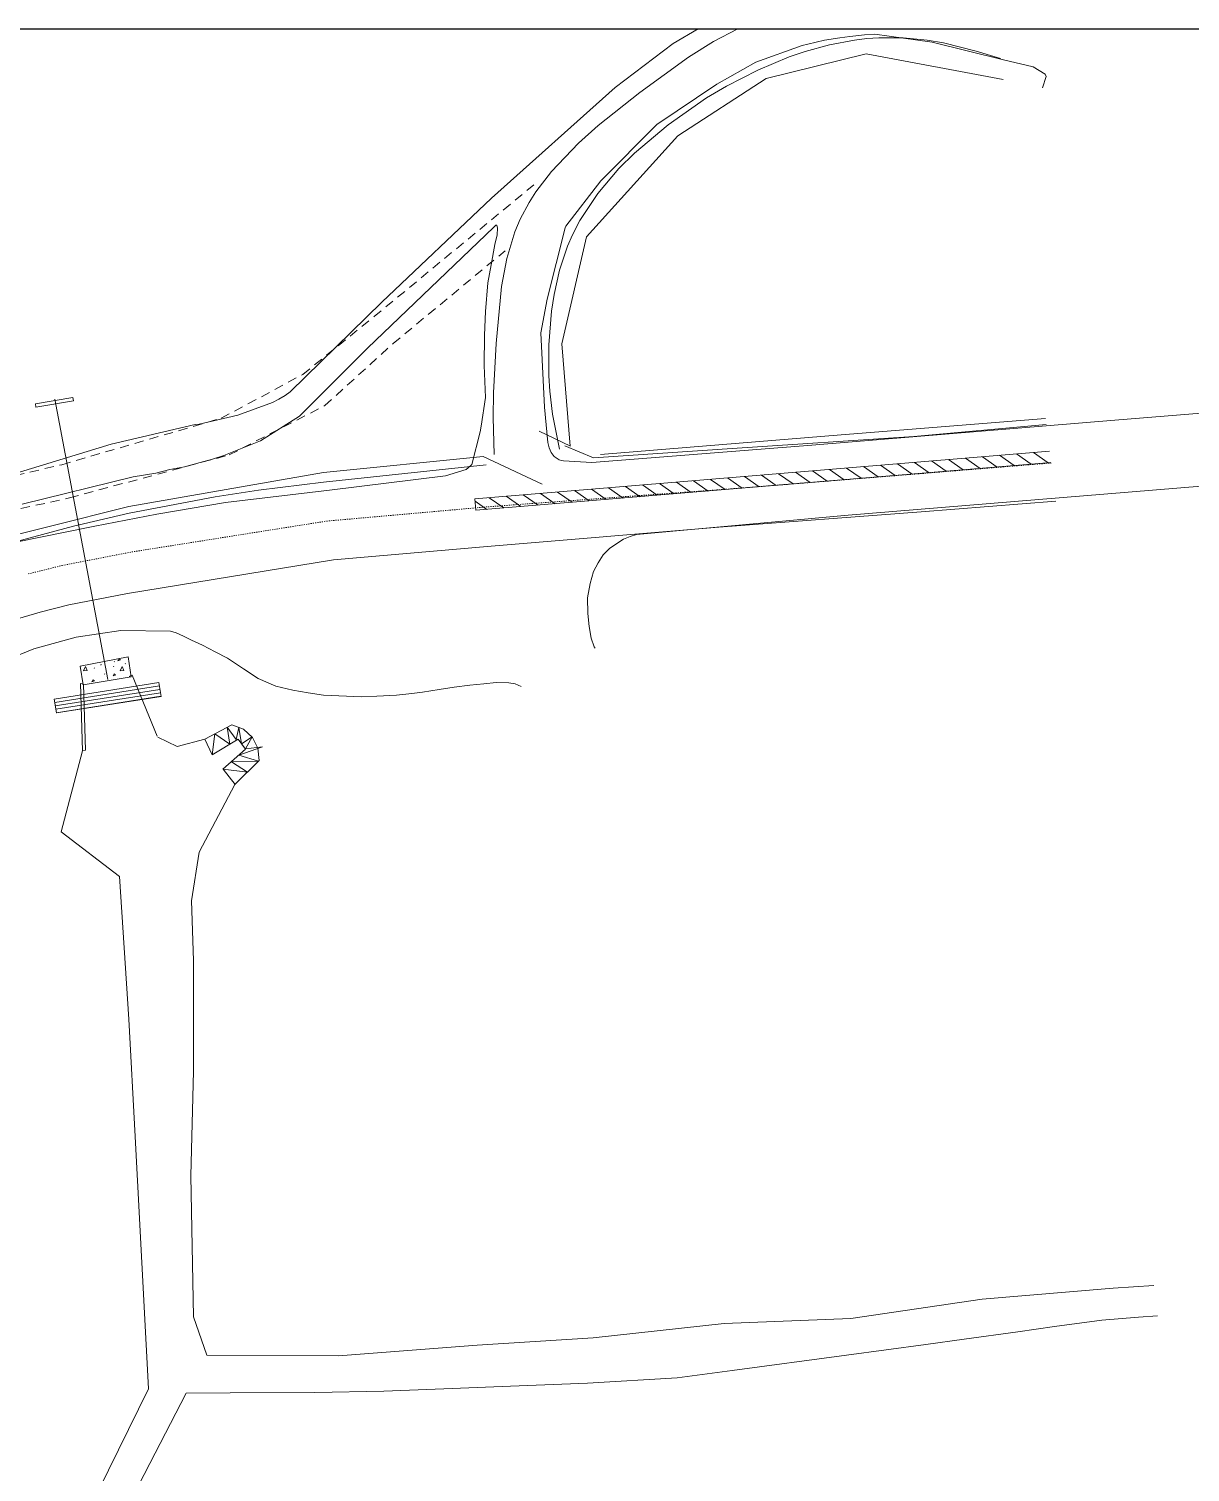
# Model space of a CAD drawing. Header units: metres. Extents: x -703672 to 3951284, y -4124475 to 4104628.
# Drawn here: x 328262 to 328363.4, y 4104501.9 to 4104627.9 of the extents above; entities that cross this region are included whole.
import ezdxf

# ---------------------------------------------------------------- set-up
doc = ezdxf.new("R2010")
doc.units = ezdxf.units.M
doc.header["$MEASUREMENT"] = 0
doc.linetypes.add('DGN Style 2', pattern=[1.3283826688107345, 0.7970296012864407, -0.5313530675242938])
doc.linetypes.add('DGN Style 4', pattern=[0.014126028800000004, 0.007063014400000002, -0.003531507200000001, 0, -0.003531507200000001])
for name, color, linetype, lineweight in [('C-ANNO-TEXT', 7, 'Continuous', 25), ('C-ROAD-UPVD', 253, 'Continuous', 0), ('V-ANNO-PATT', 9, 'Continuous', 0), ('V-DTCH-BOTD', 252, 'Continuous', 0), ('V-ROAD-ASPH', 9, 'Continuous', 0), ('V-SITE-FENC', 251, 'FENCE', 0), ('V-SITE-STRC', 253, 'Continuous', 0), ('V-SITE-WALK', 7, 'Continuous', 0), ('V-STRM-CULV', 3, 'CULVRT', 0), ('V-TOPO-BKLN', 7, 'DGN Style 4', 0)]:
    doc.layers.add(name, color=color, linetype=linetype, lineweight=lineweight)
doc.styles.add('Style-WORKING', font='WORKING.shx')
doc.linetypes.add('CULVRT', pattern='A,0.10417,-0.009026500000000007,["C",Style-WORKING,S=0.0078125,R=0,X=-0.002799034118652344,Y=-0.00390625],-0.012933,["P",Style-WORKING,S=0.0078125,R=0,X=-0.002614498138427734,Y=-0.00390625],-0.009026499999999993', length=0.135156)
doc.linetypes.add('FENCE', pattern='A,0.1,-0.01302,[7,dgnlstyle-tsaec.shx,S=0.0001240079365079365,R=0,X=0,Y=0],-0.01302', length=0.12604)

msp = doc.modelspace()

# ---------------------------------------------------------------- linework, layer by layer
at = {"layer": 'C-ANNO-TEXT', "color": 0, "lineweight": -2, "ltscale": 0.6}
msp.add_lwpolyline([(328463.3450396977, 4103313.934211505), (328463.3450396977, 4102748.37939936), (326761.1303998812, 4102748.37939936), (326761.1303998812, 4104627.862561522), (328463.3450396977, 4104627.862561522), (328463.3450396977, 4103413.092090987)], dxfattribs=at)
at = {"layer": 'C-ROAD-UPVD', "linetype": 'Continuous', "flags": 128}
for points in [[(328320.4399729913, 4104627.862561522), (328318.2649347309, 4104626.576029525), (328313.2049347309, 4104622.751029524), (328302.4009347309, 4104613.090029525), (328292.845934731, 4104604.024029525), (328284.827934731, 4104596.199029525), (328284.409934731, 4104595.873029524), (328283.865934731, 4104595.557029525), (328283.3039347311, 4104595.258029525), (328280.2719347309, 4104594.169029525), (328276.891934731, 4104593.384029524), (328276.5479347311, 4104593.353029524), (328269.2319347309, 4104591.634029524), (328261.206934731, 4104589.177029524)], [(328350.4999347311, 4104622.725029524), (328350.8249347311, 4104623.716029525), (328350.7529347311, 4104623.907029524), (328349.6849347309, 4104624.548029525), (328347.111934731, 4104625.157029524), (328340.8679347311, 4104626.688029524), (328335.8599347309, 4104627.412029525), (328334.9659347311, 4104627.349029525), (328333.703934731, 4104627.194029524), (328332.821934731, 4104627.069029524), (328331.4929347311, 4104626.874029525), (328330.0159347309, 4104626.528029525), (328329.5429347309, 4104626.419029525), (328325.489934731, 4104624.951029525), (328322.095934731, 4104623.031029525), (328316.855934731, 4104619.515029524), (328311.942934731, 4104614.614029524), (328308.8979347312, 4104610.652029525), (328308.8339347311, 4104610.501029524), (328307.273934731, 4104604.284029525), (328306.7219347309, 4104601.350029524), (328307.0469347311, 4104594.860029525), (328307.327934731, 4104591.761029525), (328307.4349347309, 4104591.292029525), (328307.6189347311, 4104590.894029525), (328307.8909347309, 4104590.556029525), (328308.3089347309, 4104590.267029525), (328308.534934731, 4104590.200029525), (328308.6959347311, 4104590.175029525), (328311.1719347311, 4104590.030029525), (328330.3679347311, 4104591.541029525), (328356.827934731, 4104593.726029525), (328390.9079347309, 4104596.496029525)], [(328261.464934731, 4104586.394029525), (328271.128934731, 4104588.767029525), (328273.105934731, 4104589.093029525), (328274.3479347311, 4104589.400029525), (328275.6199347309, 4104589.648029524), (328276.990934731, 4104590.019029525), (328278.051934731, 4104590.323029525), (328279.064934731, 4104590.647029525), (328282.247934731, 4104591.930029524), (328285.648934731, 4104594.062029525), (328291.6019347311, 4104600.002029525), (328302.6139347309, 4104610.572029524), (328302.7859347309, 4104610.746029525), (328302.893934731, 4104610.733029525), (328302.9339347309, 4104610.474029525), (328302.9049347311, 4104609.902029525), (328302.713934731, 4104609.033029525), (328302.3959347311, 4104607.282029524), (328302.0919347311, 4104605.695029525), (328301.898934731, 4104603.204029525), (328301.807934731, 4104601.130029525), (328301.7629347311, 4104598.491029525), (328301.899934731, 4104595.688029524), (328301.503934731, 4104593.192029525), (328301.4389347311, 4104592.687029525), (328300.686934731, 4104589.840029525), (328300.388934731, 4104589.558029525), (328300.2049347309, 4104589.416029525), (328298.4019347311, 4104588.873029524), (328288.277934731, 4104587.601029525), (328279.189934731, 4104586.546029524), (328273.212934731, 4104585.513029525), (328267.787934731, 4104584.469029524), (328260.739934731, 4104583.047029525)], [(328463.3450396977, 4104596.154649767), (328444.223934731, 4104594.651029524), (328397.2989347309, 4104590.660029524), (328333.541934731, 4104585.415029524), (328315.064934731, 4104583.728029524), (328314.5099347311, 4104583.562029525), (328313.9409347309, 4104583.345029525), (328313.2719347309, 4104582.897029525), (328312.714934731, 4104582.509029524), (328312.1619347311, 4104581.969029524), (328311.7159347311, 4104581.256029524), (328311.3169347311, 4104580.517029525), (328311.018934731, 4104579.481029524), (328310.800934731, 4104578.224029525), (328310.818934731, 4104576.853029524), (328310.9309347309, 4104575.705029524), (328311.1009347311, 4104574.697029524), (328311.365934731, 4104573.947029524), (328311.453934731, 4104573.823029525)], [(328260.534934731, 4104572.989029524), (328262.4609347309, 4104573.774029525), (328266.170934731, 4104574.783029525), (328270.0639347311, 4104575.368029525), (328274.3979347312, 4104575.294029525), (328274.885934731, 4104575.166029525), (328275.5399347311, 4104574.880029525), (328276.2289347309, 4104574.519029525), (328277.2019347309, 4104574.077029524), (328278.3029347309, 4104573.494029525), (328279.3629347309, 4104572.939029525), (328280.7549347309, 4104572.008029525), (328282.0479347311, 4104571.167029525), (328283.588934731, 4104570.521029525), (328285.072934731, 4104570.149029525), (328286.420934731, 4104569.913029524), (328287.7449347309, 4104569.731029524), (328289.7599347311, 4104569.644029525), (328291.0479347311, 4104569.584029525), (328292.415934731, 4104569.626029524), (328294.122934731, 4104569.723029525), (328295.456934731, 4104569.867029524), (328296.3899347309, 4104569.998029524), (328297.8469347309, 4104570.211029524), (328299.142934731, 4104570.418029524), (328300.5199347311, 4104570.584029525), (328301.756934731, 4104570.721029525), (328302.8099347309, 4104570.820029525), (328303.9349347309, 4104570.802029524), (328304.4859347311, 4104570.707029525), (328305.0029347311, 4104570.481029524)]]:
    msp.add_lwpolyline(points, dxfattribs=at)
at = {"layer": 'V-ANNO-PATT'}
for p, q in [((328300.9676385359, 4104586.849503405), (328351.1199460487, 4104591.012852961)), ((328351.244026771, 4104590.019713657), (328301.050368084, 4104585.85293137)), ((328337.6504089027, 4104588.891251464), (328336.3692393281, 4104589.788336059)), ((328339.1350305129, 4104589.014496017), (328337.8538609382, 4104589.911580611)), ((328340.619652123, 4104589.137740571), (328339.3384825483, 4104590.034825163)), ((328342.1042737331, 4104589.260985123), (328340.8231041585, 4104590.158069717)), ((328343.5888953433, 4104589.384229676), (328342.3077257686, 4104590.281314271)), ((328345.0735169534, 4104589.507474229), (328343.7923473787, 4104590.404558822)), ((328346.5581385635, 4104589.630718783), (328345.276968989, 4104590.527803376)), ((328348.0427601737, 4104589.753963335), (328346.761590599, 4104590.651047929)), ((328349.5273817838, 4104589.877207888), (328348.2462122092, 4104590.774292482)), ((328351.0120033939, 4104590.000452441), (328349.7308338193, 4104590.897537035)), ((328322.8041928014, 4104587.658805935), (328321.5230232267, 4104588.555890528)), ((328324.2888144115, 4104587.782050487), (328323.0076448369, 4104588.679135081)), ((328325.7734360216, 4104587.90529504), (328324.4922664469, 4104588.802379634)), ((328327.2580576318, 4104588.028539594), (328325.9768880572, 4104588.925624187)), ((328328.7426792419, 4104588.151784147), (328327.4615096673, 4104589.04886874)), ((328330.2273008521, 4104588.2750287), (328328.9461312774, 4104589.172113293)), ((328331.7119224622, 4104588.398273253), (328330.4307528876, 4104589.295357846)), ((328333.1965440723, 4104588.521517805), (328331.9153744977, 4104589.418602399)), ((328334.6811656825, 4104588.644762359), (328333.3999961078, 4104589.541846952)), ((328336.1657872926, 4104588.768006911), (328334.884617718, 4104589.665091505)), ((328307.9579767, 4104586.426360405), (328306.6768071253, 4104587.323444998)), ((328309.4425983102, 4104586.549604957), (328308.1614287355, 4104587.446689551)), ((328310.9272199203, 4104586.67284951), (328309.6460503457, 4104587.569934105)), ((328312.4118415305, 4104586.796094064), (328311.1306719558, 4104587.693178657)), ((328313.8964631406, 4104586.919338617), (328312.6152935659, 4104587.81642321)), ((328315.3810847508, 4104587.04258317), (328314.099915176, 4104587.939667763)), ((328316.8657063608, 4104587.165827723), (328315.5845367862, 4104588.062912317)), ((328318.350327971, 4104587.289072275), (328317.0691583963, 4104588.186156869)), ((328319.8349495811, 4104587.412316829), (328318.5537800065, 4104588.309401422)), ((328321.3195711913, 4104587.535561382), (328320.0384016167, 4104588.432645976)), ((328301.050368084, 4104585.85293137), (328300.9676385359, 4104586.849503405)), ((328302.0194902595, 4104585.933382193), (328300.9834685831, 4104586.65881238)), ((328303.5041118697, 4104586.056626746), (328302.222942295, 4104586.953711339)), ((328304.9887334798, 4104586.179871298), (328303.7075639051, 4104587.076955892)), ((328306.47335509, 4104586.303115852), (328305.1921855154, 4104587.200200446)), ((328268.3248553802, 4104572.351615498, 8.632802480353064), (328268.3533364519, 4104572.415524875, 8.633941288532093)), ((328269.4330923841, 4104572.203240161, 8.629066168905666), (328269.4615734571, 4104572.267229524, 8.630206435533239)), ((328269.4869403014, 4104572.671402344, 8.637552386081886), (328269.515419566, 4104572.628769429, 8.636748540791956)), ((328270.4438968213, 4104572.490632391, 8.633366124247175), (328270.4722960859, 4104572.447999477, 8.632562353373572)), ((328267.7494103424, 4104572.03990731, 8.627654182997311), (328267.7778914139, 4104572.103816687, 8.62879299117634)), ((328268.6374822482, 4104571.585342867, 8.618539724233123), (328268.6658815128, 4104571.542709954, 8.61773595335952)), ((328264.2900415431, 4104569.080601288, 7.164586488667133), (328273.4244705894, 4104570.52752348, 7.306674949264526)), ((328264.3368565615, 4104568.784276519, 7.164586488667133), (328273.4712856078, 4104570.231198711, 7.306674949261549)), ((328264.38367158, 4104568.487951749, 7.164586488664149), (328273.5181006262, 4104569.934873942, 7.306674949261549)), ((328264.4304865984, 4104568.19162698, 7.164586488664149), (328273.5649156446, 4104569.638549173, 7.306674949261549))]:
    msp.add_line(p, q, dxfattribs=at)
at = {"layer": 'V-ANNO-PATT', "flags": 128}
msp.add_lwpolyline([(328351.244026771, 4104590.019713657), (328301.050368084, 4104585.85293137), (328300.9676385359, 4104586.849503405), (328351.1199460487, 4104591.012852961)], dxfattribs=at)
at = {"layer": 'V-ANNO-PATT', "extrusion": (0.0009300494688898697, -0.0182306147370243, 0.9998333759653635), "elevation": -74514.940057311, "flags": 128}
msp.add_lwpolyline([(536966.5196623541, 4081835.815300222), (536966.7297121465, 4081836.167293813), (536966.8617064815, 4081835.826284603), (536966.5267731036, 4081835.814937402)], dxfattribs=at)
at = {"layer": 'V-ANNO-PATT', "extrusion": (0.0009300495628577425, -0.01823061474644506, 0.9998333759651044), "elevation": -74514.94006513231, "flags": 128}
msp.add_lwpolyline([(536969.6034968237, 4081836.53028361), (536969.697716172, 4081836.703307172), (536969.8341814944, 4081836.5896455), (536969.6034968237, 4081836.53028361)], dxfattribs=at)
at = {"layer": 'V-ANNO-PATT', "extrusion": (0.0009300494289548294, -0.01823061474877654, 0.9998333759651862), "elevation": -74514.94011865839, "flags": 128}
msp.add_lwpolyline([(536969.7064512568, 4081835.653424463), (536969.916501048, 4081836.005418054), (536970.0484953837, 4081835.664408844), (536969.7135620061, 4081835.653061641)], dxfattribs=at)
at = {"layer": 'V-ANNO-PATT', "extrusion": (0.0009300494947839931, -0.01823061483719296, 0.9998333759635128), "elevation": -74514.94045996013, "flags": 128}
msp.add_lwpolyline([(536967.2220062737, 4081834.822399513), (536967.3161457248, 4081834.995427151), (536967.452611048, 4081834.881765481), (536967.2220062737, 4081834.822399513)], dxfattribs=at)
at = {"layer": 'V-ANNO-PATT', "extrusion": (0.0009300494719392114, -0.01823061473672943, 0.9998333759653659), "elevation": -74514.94005509965, "flags": 128}
msp.add_lwpolyline([(536969.0872091092, 4081835.236055573), (536969.1813485605, 4081835.409083213), (536969.3178138833, 4081835.295421541), (536969.0872091092, 4081835.236055573)], dxfattribs=at)
at = {"layer": 'V-ANNO-PATT'}
msp.add_polyline3d([(328277.3916506213, 4104565.872762308, 7.480553485034562), (328278.0382854087, 4104564.530589274, 6.589156813027969), (328278.2800230947, 4104566.351251125, 7.744072015499896), (328279.5622216097, 4104565.440306249, 7.106939881049037), (328279.3438904833, 4104566.924263758, 8.059647721945026), (328280.1287597123, 4104565.861073258, 8.382923263986974), (328280.3714651252, 4104566.909289339, 8.242568262218327), (328280.6043085775, 4104565.482718246, 7.389270993012587), (328281.5288056096, 4104566.087493809, 7.360432148754114), (328280.9326505928, 4104565.035744137, 7.421259796115692), (328282.4275151507, 4104565.223134386, 7.806120897870635), (328280.3580076714, 4104564.496984616, 7.216536816125192), (328282.082692126, 4104563.976994439, 8.179949128929422), (328279.7079448181, 4104563.918931425, 6.988481942114845), (328281.110381203, 4104563.009337903, 7.843831877775123), (328278.9866017344, 4104563.277493955, 6.735420557010379), (328280.0383971283, 4104561.942485344, 7.473258708313509)], dxfattribs=at)
msp.add_3dface([(328264.4340048351, 4104568.169357615, 7.164586488664149), (328273.5690218888, 4104569.6125579, 7.306674949258564), (328273.3786408295, 4104570.817611863, 7.306674949258564), (328264.2436237758, 4104569.374411579, 7.164586488664149)], dxfattribs=at)
at = {"layer": 'V-DTCH-BOTD'}
for p in [(328273.3041171126, 4104566.059669473, 4.572993835353756), (328277.3916506213, 4104565.872762308, 7.480553485034562)]:
    msp.add_line(p, (328274.9732998104, 4104565.238698916, 4.572993835353756), dxfattribs=at)
at = {"layer": 'V-DTCH-BOTD', "flags": 128}
for points, elevation in [([(328223.5255347313, 4104384.252429524), (328223.4725347313, 4104389.447029524), (328225.3707347313, 4104394.105629525), (328226.3948347313, 4104402.015829524), (328225.2987347313, 4104412.465229525), (328226.9587347312, 4104423.325929524), (328228.0838347313, 4104433.921129525), (328231.4690878217, 4104442.679399159), (328233.2315598936, 4104447.239237142), (328235.2989024947, 4104452.093447465), (328243.5624975927, 4104466.765231979), (328250.7964777406, 4104476.881290502), (328260.2268999289, 4104487.143222655), (328267.2411055514, 4104498.564159223), (328272.4667911717, 4104509.19123763), (328271.3123430342, 4104531.226762848), (328270.7473654309, 4104541.466505059), (328269.9399890155, 4104553.908698164), (328264.8568498957, 4104557.80525552), (328266.7145464147, 4104564.85812353)], 5.6021), ([(328280.0178913858, 4104561.917005718), (328276.9087624619, 4104556.012880988), (328276.2272633787, 4104551.775280603), (328276.4057173197, 4104546.569387734), (328276.4181807862, 4104536.923180195), (328276.1788098853, 4104527.769016404), (328276.4121566723, 4104515.470353524), (328277.5771228903, 4104512.128536114), (328289.0564834223, 4104512.075939144), (328301.1572580563, 4104512.998818624), (328311.2787595803, 4104513.650584585), (328322.7243606973, 4104514.888365394), (328333.7767794222, 4104515.339421295), (328345.2270594343, 4104517.019358765), (328356.6849486973, 4104517.978343025), (328360.2141350238, 4104518.22316945)], 7.468821626147651), ([(328360.5459706567, 4104515.567164527), (328358.8709030094, 4104515.440470508), (328355.6853347313, 4104515.199529524), (328351.5567665632, 4104514.624546539), (328348.3674586318, 4104514.180373711), (328343.660661888, 4104513.527414514), (328340.3371725238, 4104513.075320846), (328333.3972347412, 4104512.131282344), (328323.4324108088, 4104510.799242357), (328318.6064239641, 4104510.154132369), (328310.7821676721, 4104509.680442286), (328304.0869497146, 4104509.416228586), (328298.2615887098, 4104509.186342092), (328293.0033112591, 4104508.978834442), (328286.9958287014, 4104508.885340789), (328279.6118179534, 4104508.850492293), (328275.7699191108, 4104508.832360629), (328272.6028114053, 4104502.684903183), (328270.64772562, 4104498.890019084)], 6.476042574438139)]:
    msp.add_lwpolyline(points, dxfattribs=dict(at, elevation=elevation))
at = {"layer": 'V-ROAD-ASPH'}
msp.add_line((328344.7266056825, 4104625.925127981, 12.04241711909746), (328346.8377531409, 4104625.287428445, 12.08406617911515), dxfattribs=at)
msp.add_line((328344.7266056825, 4104625.925127981, 12.04241711909746), (328346.8377531409, 4104625.287428445, 12.08406617911515), dxfattribs=at)
for points in [[(328302.6502115036, 4104590.727913458, 10.0840079166488), (328302.5483283536, 4104593.955533125, 10.19148829181204), (328302.5816491538, 4104596.094572955, 10.26020153711325), (328302.8079953429, 4104600.39826362, 10.38910468131259), (328303.2976767363, 4104605.382804527, 10.52207135055232), (328303.7604131984, 4104607.815400138, 10.58497747427313), (328304.461192142, 4104610.145705041, 10.6471326255771), (328304.9225925377, 4104611.257848287, 10.67831151661554), (328305.6915861805, 4104612.719067198, 10.72163786670179), (328306.2846887835, 4104613.651357937, 10.75094879434859), (328307.6383801383, 4104615.42485149, 10.81097609287541), (328310.0023983113, 4104617.88858722, 10.9058019054785), (328311.7344378959, 4104619.424353128, 10.97319777899006), (328315.3684208352, 4104622.314662445, 11.12106933842739), (328319.6060508307, 4104625.406420986, 11.30782698032368), (328321.8049337579, 4104626.774084107, 11.39261942140268), (328323.9251169359, 4104627.862561522, 11.45545638346776)], [(328302.6502115036, 4104590.727913458, 10.0840079166488), (328302.5483283536, 4104593.955533125, 10.19148829181204), (328302.5816491538, 4104596.094572955, 10.26020153711325), (328302.8079953429, 4104600.39826362, 10.38910468131259), (328303.2976767363, 4104605.382804527, 10.52207135055232), (328303.7604131984, 4104607.815400138, 10.58497747427313), (328304.461192142, 4104610.145705041, 10.6471326255771), (328304.9225925377, 4104611.257848287, 10.67831151661554), (328305.6915861805, 4104612.719067198, 10.72163786670179), (328306.2846887835, 4104613.651357937, 10.75094879434859), (328307.6383801383, 4104615.42485149, 10.81097609287541), (328310.0023983113, 4104617.88858722, 10.9058019054785), (328311.7344378959, 4104619.424353128, 10.97319777899006), (328315.3684208352, 4104622.314662445, 11.12106933842739), (328319.6060508307, 4104625.406420986, 11.30782698032368), (328321.8049337579, 4104626.774084107, 11.39261942140268), (328323.9251169359, 4104627.862561522, 11.45545638346776)], [(328308.3577985662, 4104591.188761071, 10.08813412353896), (328307.7409250017, 4104594.229716687, 10.19999861514715), (328307.5027875924, 4104596.245716321, 10.27314280530068), (328307.4168480249, 4104597.59023299, 10.32131829742899), (328307.4103666619, 4104600.293105299, 10.41637163355634), (328307.6455180451, 4104603.21736239, 10.51645628347487), (328307.8698403309, 4104604.671890796, 10.5656136970879), (328308.3595128575, 4104606.817612413, 10.6380077267975), (328309.0540852136, 4104608.891706646, 10.70853956602615), (328309.4856172734, 4104609.891929438, 10.74301868238744), (328310.131191602, 4104611.143132839, 10.78687638281232), (328311.6878394416, 4104613.499911959, 10.87353735527765), (328313.537530301, 4104615.669911969, 10.96182315712328), (328314.8973372092, 4104617.017192398, 11.02337903179775), (328317.8234528058, 4104619.485052081, 11.15781677164087), (328321.1788426182, 4104621.830981224, 11.32218084736012), (328322.9269291256, 4104622.874483349, 11.40507674408073), (328325.6514679416, 4104624.273216789, 11.52008455054112), (328328.3856168986, 4104625.413327949, 11.6127791241219), (328329.7886542154, 4104625.894075082, 11.6537456773959), (328331.9249562593, 4104626.482585605, 11.71099890076166), (328334.0852656081, 4104626.889590999, 11.76591412731342), (328335.1694702172, 4104627.01716379, 11.79344348316541), (328336.2227701781, 4104627.089261537, 11.82062431640315), (328338.3320505186, 4104627.082389578, 11.87607062963863), (328340.449096491, 4104626.88075119, 11.93216039556084), (328341.8672587065, 4104626.642066824, 11.96943534700556), (328344.7266056825, 4104625.925127981, 12.04241711909746)], [(328308.3577985662, 4104591.188761071, 10.08813412353896), (328307.7409250017, 4104594.229716687, 10.19999861514715), (328307.5027875924, 4104596.245716321, 10.27314280530068), (328307.4168480249, 4104597.59023299, 10.32131829742899), (328307.4103666619, 4104600.293105299, 10.41637163355634), (328307.6455180451, 4104603.21736239, 10.51645628347487), (328307.8698403309, 4104604.671890796, 10.5656136970879), (328308.3595128575, 4104606.817612413, 10.6380077267975), (328309.0540852136, 4104608.891706646, 10.70853956602615), (328309.4856172734, 4104609.891929438, 10.74301868238744), (328310.131191602, 4104611.143132839, 10.78687638281232), (328311.6878394416, 4104613.499911959, 10.87353735527765), (328313.537530301, 4104615.669911969, 10.96182315712328), (328314.8973372092, 4104617.017192398, 11.02337903179775), (328317.8234528058, 4104619.485052081, 11.15781677164087), (328321.1788426182, 4104621.830981224, 11.32218084736012), (328322.9269291256, 4104622.874483349, 11.40507674408073), (328325.6514679416, 4104624.273216789, 11.52008455054112), (328328.3856168986, 4104625.413327949, 11.6127791241219), (328329.7886542154, 4104625.894075082, 11.6537456773959), (328331.9249562593, 4104626.482585605, 11.71099890076166), (328334.0852656081, 4104626.889590999, 11.76591412731342), (328335.1694702172, 4104627.01716379, 11.79344348316541), (328336.2227701781, 4104627.089261537, 11.82062431640315), (328338.3320505186, 4104627.082389578, 11.87607062963863), (328340.449096491, 4104626.88075119, 11.93216039556084), (328341.8672587065, 4104626.642066824, 11.96943534700556), (328344.7266056825, 4104625.925127981, 12.04241711909746)], [(328308.8064032064, 4104591.486600976, 10.20979453806478), (328311.331131316, 4104590.424063945, 10.13836624799721), (328323.4303240667, 4104591.254256135, 10.22356485984615), (328339.2868293863, 4104592.306809272, 10.27303679986704), (328350.8276631575, 4104593.352278632, 10.23387451718472)], [(328256.2641363895, 4104581.882428276, 9.962889017582825), (328265.9277556218, 4104584.471906758, 9.996400348677383), (328270.7988267195, 4104585.598376771, 10.02875313655548), (328278.2949052291, 4104587.030425399, 10.07231631989137), (328282.0695121568, 4104587.611828402, 10.090575014496), (328287.7648341047, 4104588.314959052, 10.11419573035759), (328301.9467000643, 4104589.807511794, 10.16772395445089)], [(328259.3338895317, 4104575.899319549, 9.74686140702623), (328263.0297424588, 4104576.975066919, 9.761331537628308), (328265.5325925804, 4104577.59120587, 9.774675916715438), (328270.6390424959, 4104578.590427655, 9.819850913694282), (328288.6264885614, 4104581.536992536, 10.03448046610727), (328302.3922507156, 4104582.726952583, 10.068537042702), (328322.268147768, 4104584.372007194, 10.11525085085415), (328339.9265649298, 4104585.729928121, 10.10232505096097), (328351.6636635755, 4104586.660950135, 10.08088951242129)]]:
    msp.add_polyline3d(points, dxfattribs=at)
at = {"layer": 'V-ROAD-ASPH', "linetype": 'DGN Style 2'}
for points in [[(328174.9486413911, 4104561.657613208, 11.11907833177753), (328188.0615274746, 4104564.649179242, 11.17430725360688), (328201.2365794461, 4104568.608890256, 11.03767290737511), (328213.7305183256, 4104573.181043586, 11.22499756569047), (328224.1170339116, 4104578.223500601, 10.90658415794299), (328236.8108367397, 4104582.716598506, 10.96024270200677), (328250.4846931051, 4104586.484942254, 11.02695513230388), (328264.9028694042, 4104589.832480187, 10.94903976923693), (328278.8196593622, 4104593.883534982, 11.10639972837397), (328285.9443953229, 4104597.70779774, 11.11972415177167), (328292.1720663805, 4104602.760551304, 10.98715341518948), (328306.23935112, 4104614.361514295, 10.81663943405611)], [(328175.5579219395, 4104558.78892366, 11.08550526540599), (328188.8089534178, 4104561.85491434, 11.19437716854884), (328201.9439105738, 4104565.603962115, 11.1531284950582), (328214.6627927015, 4104570.539467485, 11.23913128865979), (328225.4383508682, 4104575.652102855, 11.13314949748988), (328237.4621392165, 4104579.466074877, 11.02038734251259), (328250.966269106, 4104583.697444979, 11.01329732622479), (328265.587803318, 4104586.942658907, 10.98387355547503), (328279.5250186182, 4104590.683850477, 11.16731814198267), (328287.8608197259, 4104594.990654283, 10.94076071830347), (328293.8299460187, 4104600.404307998, 10.97392302909591), (328303.6090882258, 4104608.494550437, 10.69287669509731)]]:
    msp.add_polyline3d(points, dxfattribs=at)
at = {"layer": 'V-SITE-FENC', "ltscale": 60}
for p, q in [((328309.3165671233, 4104591.457031214, 10.22473481779478), (328306.5868503301, 4104592.75840783, 10.22473481779478)), ((328301.6963507748, 4104590.559720456, 10.21972009584244), (328306.838834073, 4104588.128206552, 10.21972009584244))]:
    msp.add_line(p, q, dxfattribs=at)
at = {"layer": 'V-SITE-FENC', "ltscale": 60, "flags": 128}
for points, elevation in [([(328347.0691428835, 4104623.435390162), (328335.1053033195, 4104625.671305246), (328326.3824469495, 4104623.521953991), (328318.6823185571, 4104618.522200461), (328310.7065099722, 4104609.702005113), (328308.5409373006, 4104600.394026139), (328309.2938438835, 4104591.440917126)], 12.20268708876338), ([(328350.7618781036, 4104593.87882072), (328332.9310180174, 4104592.43161936), (328311.942448939, 4104590.726031781)], 11.36844947032724), ([(328301.6963507748, 4104590.559720456), (328287.7598237214, 4104589.15768095), (328270.749771743, 4104586.171935179), (328256.8213956534, 4104582.686419202), (328241.9688296847, 4104577.442698314), (328228.3656079197, 4104572.370557612), (328225.3506722765, 4104571.035232533), (328212.8281095996, 4104566.710894274), (328208.0839981777, 4104565.072639944), (328196.6388240347, 4104561.057935189)], 10.21972009584244)]:
    msp.add_lwpolyline(points, dxfattribs=dict(at, elevation=elevation))
at = {"layer": 'V-SITE-STRC'}
for p, q in [((328266.79751106, 4104570.672295245, 4.723123275634336), (328266.9851784791, 4104564.911645802, 5.033253649654455)), ((328266.9851784791, 4104564.911645802, 5.033253649625394), (328266.7145464147, 4104564.858123529, 5.104217493018588))]:
    msp.add_line(p, q, dxfattribs=at)
at = {"layer": 'V-SITE-STRC', "extrusion": (0.09687377162875802, -0.2362208654081482, 0.966858404895073), "elevation": -937778.1325754063, "flags": 128}
msp.add_lwpolyline([(1861125.120432045, 3551339.479418599), (1861125.120432045, 3551345.418011897)], dxfattribs=at)
at = {"layer": 'V-SITE-STRC', "extrusion": (0.007651472208052957, -0.2726799395071113, 0.9620743763158064), "elevation": -1116715.862936099, "flags": 128}
msp.add_lwpolyline([(443267.4295826252, 3938485.924538255), (443267.4295826252, 3938492.041849239)], dxfattribs=at)
at = {"layer": 'V-SITE-STRC'}
for points in [[(328280.0264073965, 4104561.930553007, 7.469113989170339), (328282.1275780295, 4104564.021665477, 8.195465694823007), (328282.0322871902, 4104565.086600869, 8.289194479391902), (328281.5554463255, 4104566.043570317, 8.382923263986974), (328280.7626425375, 4104566.760947408, 8.282041833216837), (328279.7629220657, 4104567.14006047, 8.181160402481126), (328279.7490555423, 4104567.14249086, 8.179832108739177), (328277.3916506213, 4104565.872762308, 7.480553485034562)], [(328278.0382854087, 4104564.530589274, 6.589156813027969), (328280.30829862, 4104565.885678517, 7.360432148754114), (328280.9449906646, 4104565.018945518, 7.422462030709781), (328278.9775936567, 4104563.269483734, 6.73226034567238)]]:
    msp.add_polyline3d(points, dxfattribs=at)
msp.add_3dface([(328262.6043625815, 4104595.156304812, 7.370192399094158), (328265.8844016337, 4104595.708052994, 7.372766613493859), (328265.9341666439, 4104595.41220938, 7.372766613493859), (328262.6541275918, 4104594.860461197, 7.370192399094158)], dxfattribs=at)
at = {"layer": 'V-SITE-WALK'}
for p, q in [((328271.052480002, 4104571.467758019, 6.657332319029251), (328270.789274125, 4104571.35549708, 4.824692912792614)), ((328266.549468067, 4104570.741116063, 6.772942053211047), (328266.7975110602, 4104570.672295246, 4.72312327562787))]:
    msp.add_line(p, q, dxfattribs=at)
msp.add_3dface([(328266.7854347313, 4104570.628529524, 8.6282), (328270.9720347313, 4104571.337329525, 8.6055), (328270.6898347313, 4104573.077929525, 8.637500000000003), (328266.5165347313, 4104572.267229524, 8.626599999999996)], dxfattribs=at)
at = {"layer": 'V-STRM-CULV', "ltscale": 0.4}
msp.add_line((328264.3079935756, 4104595.548076988, 4.281223632212395), (328268.920745394, 4104571.098332849, 4.659864860997075), dxfattribs=at)
at = {"layer": 'V-TOPO-BKLN'}
msp.add_polyline3d([(328261.9765725337, 4104580.300934817, 9.878882060226893), (328264.9453759048, 4104581.041478948, 9.891136161546022), (328271.0154252703, 4104582.218318564, 9.93060787836474), (328288.0034164668, 4104584.908260094, 10.07694595897756), (328302.1203672665, 4104586.16267403, 10.12764136478945), (328323.3527540392, 4104587.72617554, 10.16096986572762), (328339.6422195163, 4104589.039254635, 10.2072050156944), (328351.2488701264, 4104589.98094755, 10.16995864020894)], dxfattribs=at)

doc.saveas('drawing.dxf')
